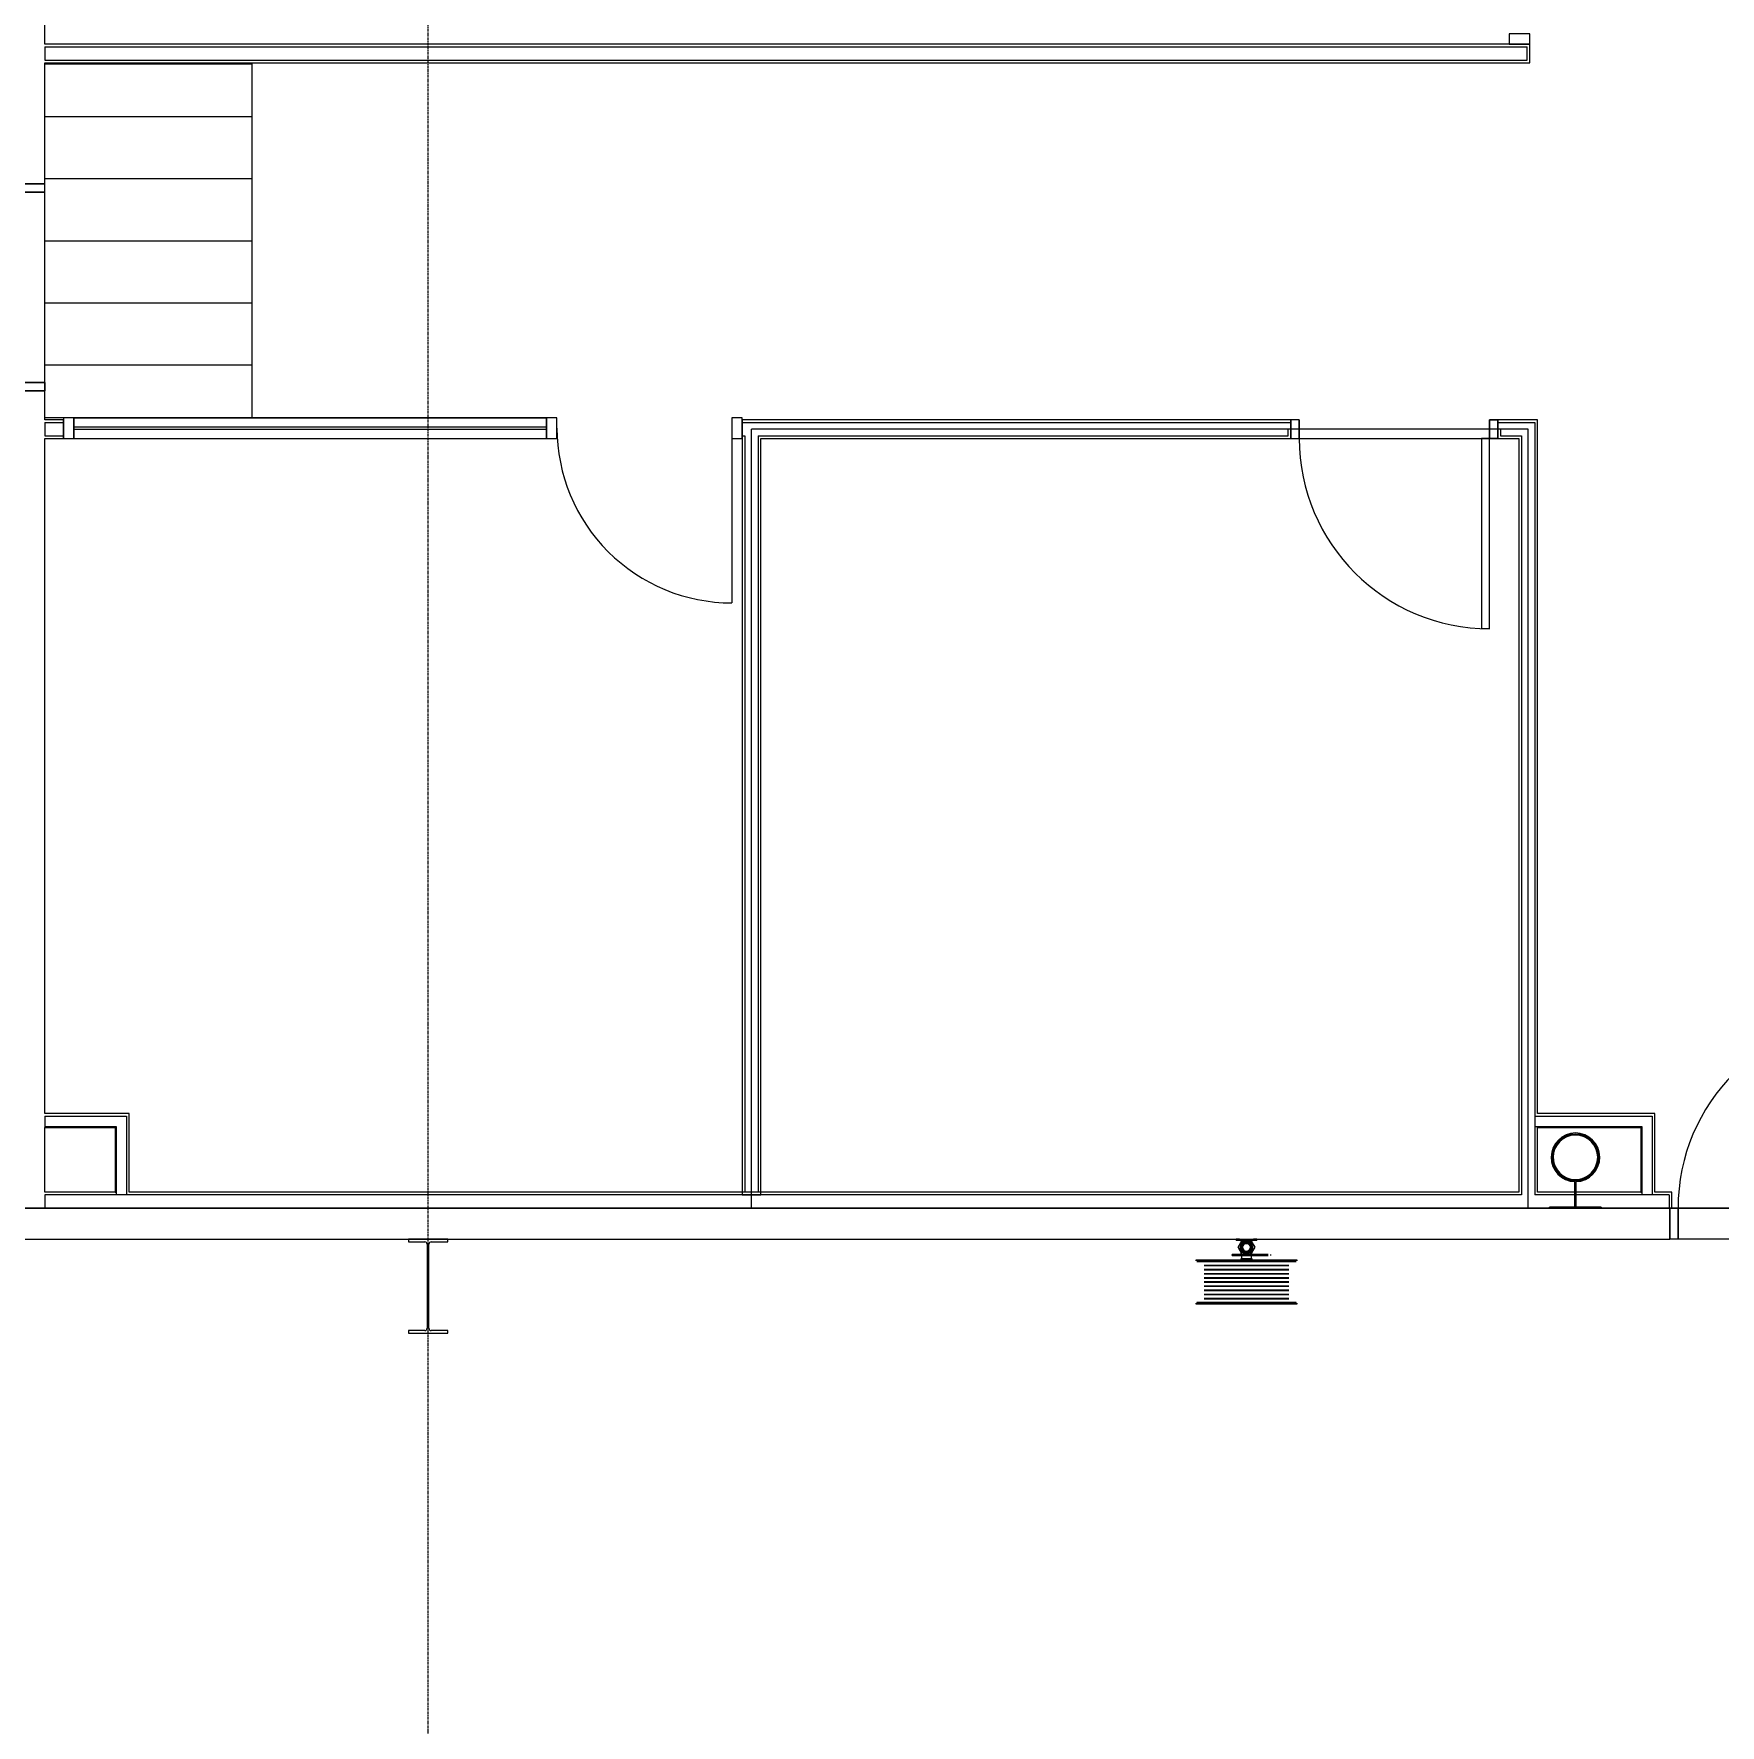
# Model space of a CAD drawing. Header units: millimetres. Extents: x -637480 to 299894, y -125373 to 39000.
# Drawn here: x 229697 to 237844, y -2498 to 5675 of the extents above; entities that cross this region are included whole.
import ezdxf

# ---------------------------------------------------------------- set-up
doc = ezdxf.new("R2010")
doc.units = ezdxf.units.MM
doc.linetypes.add('Xref building Toll$0$Grid Line', pattern=[22.225, 12.7, -3.175, 3.175, -3.175])
for name, color, linetype, lineweight in [('AM_BOR', 4, 'Continuous', 25), ('Xref building Toll$0$A-DOOR', 31, 'Continuous', 9), ('Xref building Toll$0$A-DOOR-HDLN', 31, 'Continuous', 9), ('Xref building Toll$0$A-FLOR', 192, 'Continuous', 25), ('Xref building Toll$0$A-FLOR-PATT', 8, 'Continuous', 18), ('Xref building Toll$0$A-GENM', 13, 'Continuous', 9), ('Xref building Toll$0$A-GLAZ-CURT', 52, 'Continuous', 9), ('Xref building Toll$0$A-GLAZ-CWMG', 51, 'Continuous', 9), ('Xref building Toll$0$A-WALL', 113, 'Continuous', 9), ('Xref building Toll$0$P-PIPE', 3, 'Continuous', 9), ('Xref building Toll$0$P-SANR-FIXT', 6, 'Continuous', 9), ('Xref building Toll$0$S-COLS', 52, 'Continuous', 9)]:
    doc.layers.add(name, color=color, linetype=linetype, lineweight=lineweight)
doc.layers.add('Xref building Toll$0$S-GRID', color=8, linetype='Continuous')

# ---------------------------------------------------------------- blocks, each defined once
blk = doc.blocks.new('Xref building Toll$0$Toll Grids')
at = {"layer": 'Xref building Toll$0$S-GRID', "linetype": 'Xref building Toll$0$Grid Line'}
for p, q in [((231601, -125373.3), (231601, 36031.5)), ((-9195.8, 0), (280997.7, 0))]:
    blk.add_line(p, q, dxfattribs=at)
blk = doc.blocks.new('Xref building Toll$0$_SBA 1SWING SPDoor 01a - 920W x 2700H OD-1991713-MASTER GROUND FLOOR')
at = {"layer": 'Xref building Toll$0$A-DOOR'}
for p, q in [((-500, -85), (-500, 85)), ((-460, 85), (-500, 85)), ((-500, 85), (-500, 85)), ((-460, 85), (-500, 85)), ((-500, 85), (-500, -85)), ((-460, 85), (-460, 85)), ((-460, 85), (-460, -85)), ((-460, -85), (-460, 85)), ((460, 85), (500, 85)), ((460, -85), (460, 85)), ((460, 85), (460, 85)), ((500, 85), (460, 85)), ((460, 85), (460, -85)), ((500, 85), (500, -85)), ((500, 85), (500, 85)), ((500, -85), (500, 85)), ((-500, -85), (-500, -85)), ((-500, -85), (-460, -85)), ((-500, -85), (-460, -85)), ((-460, -85), (-460, -85)), ((420, -85), (420, -1005)), ((460, -85), (420, -85)), ((460, -1005), (460, -85)), ((500, -85), (460, -85)), ((460, -85), (460, -85)), ((460, -85), (500, -85)), ((500, -85), (500, -85)), ((460, -1005), (420, -1005))]:
    blk.add_line(p, q, dxfattribs=at)
blk.add_arc((460, -85), 920, 180, 270, dxfattribs=at)
at = {"layer": 'Xref building Toll$0$A-DOOR-HDLN'}
blk.add_line((-460, -85), (460, -85), dxfattribs=at)
blk = doc.blocks.new('Xref building Toll$0$DOOR_CWall_SGlass 01 - DOOR_CWall_SGlass 01-2170821-MASTER GROUND FLOOR')
at = {"layer": 'Xref building Toll$0$A-DOOR'}
blk.add_line((-422.5, 0), (-422.5, 845), dxfattribs=at)
blk.add_arc((-422.5, 0), 845, 360, 90, dxfattribs=at)
blk = doc.blocks.new('Xref building Toll$0$System Panel - _SBA Glazing Office-2130179-MASTER GROUND FLOOR')
at = {"layer": 'Xref building Toll$0$A-GLAZ-CURT'}
for p, q in [((1142, 5), (-1142, 5)), ((-1142, 5), (-1142, -5)), ((-1142, 5), (-1142, 5)), ((1142, -5), (1142, 5)), ((1142, 5), (1142, 5)), ((-1142, -5), (1142, -5)), ((-1142, -5), (-1142, -5)), ((1142, -5), (1142, -5))]:
    blk.add_line(p, q, dxfattribs=at)
blk = doc.blocks.new('Xref building Toll$0$Rectangular Mullion - _SBA 50 x 100mm Office-2130177-MASTER GROUND FLOOR')
at = {"layer": 'Xref building Toll$0$A-GLAZ-CWMG'}
for p, q in [((237890, 143832.5), (237890, 143732.5)), ((237890, 143732.5), (237890, 143832.5)), ((237890, 143832.5), (237890, 143832.5)), ((240174, 143832.5), (237890, 143832.5)), ((237890, 143832.5), (240174, 143832.5)), ((240174, 143832.5), (240174, 143832.5)), ((240174, 143832.5), (240174, 143732.5)), ((240174, 143732.5), (240174, 143832.5)), ((237890, 143732.5), (237890, 143732.5)), ((237890, 143732.5), (240174, 143732.5)), ((237890, 143732.5), (240174, 143732.5)), ((240174, 143732.5), (240174, 143732.5))]:
    blk.add_line(p, q, dxfattribs=at)
blk = doc.blocks.new('Xref building Toll$0$Rectangular Mullion - _SBA 50 x 100mm Office-1195859-MASTER GROUND FLOOR')
at = {"layer": 'Xref building Toll$0$A-GLAZ-CWMG', "lineweight": 18}
for p, q in [((-50, 50), (0, 50)), ((-50, -50), (-50, 50)), ((0, 50), (0, -50)), ((0, -50), (-50, -50))]:
    blk.add_line(p, q, dxfattribs=at)
at = {"layer": 'Xref building Toll$0$A-GLAZ-CWMG'}
for p, q in [((-50, 50), (-50, 50)), ((0, 50), (0, 50)), ((-50, -50), (-50, -50)), ((0, -50), (0, -50))]:
    blk.add_line(p, q, dxfattribs=at)
blk = doc.blocks.new('Xref building Toll$0$Rectangular Mullion - _SBA 50 x 100mm Office-2170822-MASTER GROUND FLOOR')
at = {"layer": 'Xref building Toll$0$A-GLAZ-CWMG', "lineweight": 18}
for p, q in [((0, 50), (-50, 50)), ((-50, 50), (-50, -50)), ((0, -50), (0, 50)), ((-50, -50), (0, -50))]:
    blk.add_line(p, q, dxfattribs=at)
at = {"layer": 'Xref building Toll$0$A-GLAZ-CWMG'}
for p, q in [((-50, 50), (-50, 50)), ((0, 50), (0, 50)), ((-50, -50), (-50, -50)), ((0, -50), (0, -50))]:
    blk.add_line(p, q, dxfattribs=at)
blk = doc.blocks.new('Xref building Toll$0$Rectangular Mullion - _SBA 50 x 100mm Office-1195857-MASTER GROUND FLOOR')
at = {"layer": 'Xref building Toll$0$A-GLAZ-CWMG', "lineweight": 18}
for p, q in [((-25, 50), (25, 50)), ((-25, -50), (-25, 50)), ((25, 50), (25, -50)), ((25, -50), (-25, -50))]:
    blk.add_line(p, q, dxfattribs=at)
at = {"layer": 'Xref building Toll$0$A-GLAZ-CWMG'}
for p, q in [((-25, 50), (-25, 50)), ((25, 50), (25, 50)), ((-25, -50), (-25, -50)), ((25, -50), (25, -50))]:
    blk.add_line(p, q, dxfattribs=at)
blk = doc.blocks.new('Xref building Toll$0$_SBA 1SWING SPDoor 01a - 920W x 2040H WD-1991709-MASTER GROUND FLOOR')
at = {"layer": 'Xref building Toll$0$A-DOOR'}
for p, q in [((460, 995), (420, 995)), ((420, 75), (420, 995)), ((460, 995), (460, 75)), ((-500, 75), (-500, 75)), ((-500, 75), (-500, -75)), ((-500, 75), (-460, 75)), ((-500, 75), (-460, 75)), ((-500, -75), (-500, 75)), ((-460, -75), (-460, 75)), ((-460, 75), (-460, 75)), ((-460, 75), (-460, -75)), ((460, 75), (420, 75)), ((460, 75), (460, -75)), ((500, 75), (460, 75)), ((460, 75), (460, 75)), ((460, 75), (500, 75)), ((460, -75), (460, 75)), ((500, -75), (500, 75)), ((500, 75), (500, 75)), ((500, 75), (500, -75)), ((-460, -75), (-500, -75)), ((-500, -75), (-500, -75)), ((-460, -75), (-500, -75)), ((-460, -75), (-460, -75)), ((460, -75), (500, -75)), ((460, -75), (460, -75)), ((500, -75), (460, -75)), ((500, -75), (500, -75))]:
    blk.add_line(p, q, dxfattribs=at)
blk.add_arc((460, 75), 920, 90, 180, dxfattribs=at)
at = {"layer": 'Xref building Toll$0$A-DOOR-HDLN'}
blk.add_line((-460, 75), (460, 75), dxfattribs=at)
blk = doc.blocks.new('Xref building Toll$0$_SBA 1SWING SPDoor 01a - 920W x 2700H OD-1991721-MASTER GROUND FLOOR')
at = {"layer": 'Xref building Toll$0$A-DOOR'}
for p, q in [((-500, -45), (-500, 45)), ((-460, 45), (-500, 45)), ((-500, 45), (-500, 45)), ((-460, 45), (-500, 45)), ((-500, 45), (-500, -45)), ((-460, 45), (-460, 45)), ((-460, 45), (-460, -45)), ((-460, -45), (-460, 45)), ((460, 45), (500, 45)), ((460, -45), (460, 45)), ((460, 45), (460, 45)), ((500, 45), (460, 45)), ((460, 45), (460, -45)), ((500, 45), (500, -45)), ((500, 45), (500, 45)), ((500, -45), (500, 45)), ((-500, -45), (-500, -45)), ((-500, -45), (-460, -45)), ((-500, -45), (-460, -45)), ((-460, -45), (-460, -45)), ((420, -45), (420, -965)), ((460, -45), (420, -45)), ((460, -965), (460, -45)), ((500, -45), (460, -45)), ((460, -45), (460, -45)), ((460, -45), (500, -45)), ((500, -45), (500, -45)), ((460, -965), (420, -965))]:
    blk.add_line(p, q, dxfattribs=at)
blk.add_arc((460, -45), 920, 180, 270, dxfattribs=at)
at = {"layer": 'Xref building Toll$0$A-DOOR-HDLN'}
blk.add_line((-460, -45), (460, -45), dxfattribs=at)
blk = doc.blocks.new('Xref building Toll$0$UB-Universal Beam-Column - C1_5_460UB67-1338434-MASTER GROUND FLOOR')
at = {"layer": 'Xref building Toll$0$S-COLS', "lineweight": 18}
for p, q in [((95, 227), (-95, 227)), ((-95, 227), (-95, 214.3)), ((-95, 214.3), (-15.65, 214.3)), ((-4.25, 202.9), (-4.25, -202.9)), ((4.25, -202.9), (4.25, 202.9)), ((15.65, 214.3), (95, 214.3)), ((95, 214.3), (95, 227)), ((-15.65, -214.3), (-95, -214.3)), ((-95, -214.3), (-95, -227)), ((-95, -227), (95, -227)), ((95, -214.3), (15.65, -214.3)), ((95, -227), (95, -214.3))]:
    blk.add_line(p, q, dxfattribs=at)
at = {"layer": 'Xref building Toll$0$S-COLS'}
for p, q in [((-95, 227), (-95, 227)), ((-95, 214.3), (-95, 214.3)), ((95, 227), (95, 227)), ((95, 214.3), (95, 214.3)), ((-95, -214.3), (-95, -214.3)), ((-95, -227), (-95, -227)), ((95, -214.3), (95, -214.3)), ((95, -227), (95, -227))]:
    blk.add_line(p, q, dxfattribs=at)
at = {"layer": 'Xref building Toll$0$S-COLS', "lineweight": 18}
for centre, start, end in [((-15.65, 202.9), 0, 90), ((15.65, 202.9), 90, 180), ((-15.65, -202.9), 270, 0), ((15.65, -202.9), 180, 270)]:
    blk.add_arc(centre, 11.4, start, end, dxfattribs=at)
blk = doc.blocks.new('Xref building Toll$0$DWP_Downpipe - 225mm-1378646-MASTER GROUND FLOOR')
at = {"layer": 'Xref building Toll$0$P-PIPE'}
for radius, start, end in [(112.5, 0, 180), (112.5, 0, 180), (107.5, 0, 180), (107.5, 360, 180), (112.5, 180, 360), (112.5, 180, 0), (107.5, 180, 360), (107.5, 180, 360)]:
    blk.add_arc((-33.5, -236), radius, start, end, dxfattribs=at)
blk = doc.blocks.new('Xref building Toll$0$DPS_Downpipe Clamp - D225-1272585-MASTER GROUND FLOOR')
at = {"layer": 'Xref building Toll$0$A-GENM'}
for p, q in [((-2.5, -117.5), (-2.5, -241)), ((-2.5, -241), (-2.5, -117.5)), ((-2.5, -117.5), (-2.5, -117.5)), ((2.5, -241), (2.5, -117.5)), ((2.5, -117.5), (2.5, -241)), ((2.5, -117.5), (2.5, -117.5)), ((-2.5, -241), (-125, -241)), ((-125, -241), (-125, -246)), ((-125, -246), (-125, -241)), ((-125, -241), (-2.5, -241)), ((-125, -241), (-125, -241)), ((-2.5, -241), (-2.5, -241)), ((125, -241), (2.5, -241)), ((2.5, -241), (125, -241)), ((2.5, -241), (2.5, -241)), ((125, -246), (125, -241)), ((125, -241), (125, -246)), ((125, -241), (125, -241)), ((-125, -246), (125, -246)), ((125, -246), (-125, -246)), ((-125, -246), (-125, -246)), ((125, -246), (125, -246))]:
    blk.add_line(p, q, dxfattribs=at)
for radius, start, end in [(117.5, 271.21915, 268.78085), (117.5, 271.21915, 268.78085), (112.5, 0, 180), (112.5, 360, 180), (112.5, 180, 360), (112.5, 180, 360)]:
    blk.add_arc((0, 0), radius, start, end, dxfattribs=at)
blk = doc.blocks.new('Xref building Toll$0$FHR_1 - FHR 2-1826892-MASTER GROUND FLOOR')
at = {"layer": 'Xref building Toll$0$P-SANR-FIXT'}
for p, q in [((-120, 386.6), (-120, 384.1)), ((-115, 384.1), (-115, 381.1)), ((-115, 384.1), (365, 384.1)), ((365, 384.1), (-115, 384.1)), ((-115, 384.1), (-115, 381.1)), ((-115, 381.1), (365, 381.1)), ((365, 381.1), (-115, 381.1)), ((-80, 386.6), (-80, 384.1)), ((45.3, 386.6), (-79.5, 386.6)), ((-79.5, 386.6), (-79.5, 386.6)), ((-79.5, 386.6), (45.2, 386.6)), ((-79.5, 384.1), (-79.5, 386.6)), ((-79.5, 384.1), (-79.5, 386.6)), ((45.3, 384.1), (-79.5, 384.1)), ((-79.5, 384.1), (-79.5, 384.1)), ((-79.5, 384.1), (45.2, 384.1)), ((26.2, 386.6), (1.1, 386.6)), ((1.1, 386.6), (55.9, 386.6)), ((56.5, 386.6), (1.1, 386.6)), ((1.1, 386.6), (26.2, 386.6)), ((1.1, 384.1), (1.1, 386.6)), ((1.1, 384.1), (1.1, 386.6)), ((26.2, 384.1), (1.1, 384.1)), ((1.1, 384.1), (55.9, 384.1)), ((56.5, 384.1), (1.1, 384.1)), ((1.1, 384.1), (26.2, 384.1)), ((106.8, 386.6), (26.2, 386.6)), ((26.2, 386.6), (106.8, 386.6)), ((26.2, 384.1), (26.2, 386.6)), ((26.2, 384.1), (26.2, 386.6)), ((106.8, 384.1), (26.2, 384.1)), ((26.2, 384.1), (106.8, 384.1)), ((45.2, 386.6), (56.5, 386.6)), ((45.2, 384.1), (45.2, 386.6)), ((45.2, 384.1), (56.5, 384.1)), ((55.9, 386.6), (45.3, 386.6)), ((55.9, 384.1), (45.3, 384.1)), ((55.9, 384.1), (55.9, 386.6)), ((57.9, 384.1), (57.9, 386.6)), ((58, 384.1), (58, 386.6)), ((143.2, 386.6), (106.8, 386.6)), ((106.8, 386.6), (143.2, 386.6)), ((143.2, 384.1), (106.8, 384.1)), ((106.8, 384.1), (143.2, 384.1)), ((125, 386.6), (125, 386.6)), ((125, 386.6), (125, 386.6)), ((125, 386.6), (125, 386.6)), ((125, 386.6), (125, 386.6)), ((125, 384.1), (125, 384.1)), ((125, 384.1), (125, 384.1)), ((125, 384.1), (125, 384.1)), ((125, 384.1), (125, 384.1)), ((125, 381.1), (125, 381.1)), ((125, 381.1), (125, 381.1)), ((223.8, 386.6), (143.2, 386.6)), ((143.2, 386.6), (223.8, 386.6)), ((223.8, 384.1), (143.2, 384.1)), ((143.2, 384.1), (223.8, 384.1)), ((191.7, 386.6), (191.7, 384.1)), ((191.8, 386.6), (191.8, 384.1)), ((204, 386.6), (193.5, 386.6)), ((193.5, 386.6), (248.9, 386.6)), ((193.5, 384.1), (193.5, 386.6)), ((204, 384.1), (193.5, 384.1)), ((193.5, 384.1), (248.9, 384.1)), ((248.9, 386.6), (193.8, 386.6)), ((193.8, 386.6), (204.2, 386.6)), ((193.8, 384.1), (193.8, 386.6)), ((248.9, 384.1), (193.8, 384.1)), ((193.8, 384.1), (204.2, 384.1)), ((329.5, 386.6), (204, 386.6)), ((329.5, 384.1), (204, 384.1)), ((204.2, 386.6), (329.5, 386.6)), ((204.2, 384.1), (329.5, 384.1)), ((248.9, 386.6), (223.8, 386.6)), ((223.8, 386.6), (248.9, 386.6)), ((223.8, 384.1), (223.8, 386.6)), ((223.8, 384.1), (223.8, 386.6)), ((248.9, 384.1), (223.8, 384.1)), ((223.8, 384.1), (248.9, 384.1)), ((248.9, 386.6), (248.9, 384.1)), ((248.9, 384.1), (248.9, 386.6)), ((329.5, 386.6), (329.5, 386.6)), ((329.5, 384.1), (329.5, 386.6)), ((329.5, 384.1), (329.5, 386.6)), ((329.5, 384.1), (329.5, 384.1)), ((330, 384.1), (330, 386.6)), ((365, 381.1), (365, 384.1)), ((365, 381.1), (365, 384.1)), ((370, 384.1), (370, 386.6)), ((-120, 179.3), (-120, 176.8)), ((98, 179.3), (98, 169.3)), ((98, 179.3), (152, 179.3)), ((152, 179.3), (98, 179.3)), ((98, 169.3), (152, 169.3)), ((152, 169.3), (98, 169.3)), ((125, 169.3), (101, 169.3)), ((101, 169.3), (125, 169.3)), ((125, 179.3), (125, 179.3)), ((125, 179.3), (125, 179.3)), ((125, 176.8), (125, 176.8)), ((125, 176.8), (125, 176.8)), ((125, 169.3), (149, 169.3)), ((149, 169.3), (125, 169.3)), ((152, 169.3), (152, 179.3)), ((370, 176.8), (370, 179.3)), ((7.5, 153), (7.5, 149)), ((20, 153), (193.9, 153)), ((125, 153), (20, 153)), ((20, 153), (20, 153)), ((20, 149), (20, 149)), ((20, 149), (125, 149)), ((193.9, 149), (20, 149)), ((104.8, 149), (84.6, 114)), ((84.6, 114), (104.8, 149)), ((84.6, 114), (104.8, 79)), ((104.8, 79), (84.6, 114)), ((84.6, 114), (84.6, 114)), ((107.8, 92.8), (97.5, 82.5)), ((97.5, 82.5), (107.8, 92.8)), ((107.8, 92.8), (97.5, 82.5)), ((97.5, 82.5), (107.8, 92.8)), ((97.5, 82.5), (97.5, 82.5)), ((97.5, 82.5), (97.5, 82.5)), ((150, 149), (100, 149)), ((100, 149), (100, 149)), ((100, 149), (150, 149)), ((100, 114), (100, 149)), ((100, 130.6), (100, 149)), ((100, 130.6), (100, 114)), ((100, 114), (106, 114)), ((100, 114), (100, 114)), ((100, 114), (106, 114)), ((101, 78.9), (111.3, 89.2)), ((111.3, 89.2), (101, 78.9)), ((101, 78.9), (111.3, 89.2)), ((111.3, 89.2), (101, 78.9)), ((145.2, 149), (104.8, 149)), ((104.8, 149), (145.2, 149)), ((104.8, 149), (104.8, 149)), ((106, 114), (106, 114)), ((106.9, 153), (106.9, 153)), ((107.8, 92.8), (107.8, 92.8)), ((107.8, 92.8), (107.8, 92.8)), ((111.3, 89.2), (111.3, 89.2)), ((111.3, 89.2), (111.3, 89.2)), ((125, 95), (113.1, 95)), ((113.1, 95), (125, 95)), ((113.1, 95), (113.1, 95)), ((125, 95), (113.1, 95)), ((113.1, 95), (125, 95)), ((113.1, 95), (113.1, 95)), ((113.2, 90), (125, 90)), ((125, 90), (113.2, 90)), ((113.2, 90), (113.2, 90)), ((113.2, 90), (125, 90)), ((125, 90), (113.2, 90)), ((113.2, 90), (113.2, 90)), ((175.9, 153), (125, 153)), ((125, 149), (125, 153)), ((125, 149), (175.9, 149)), ((136.9, 95), (125, 95)), ((125, 95), (136.9, 95)), ((136.9, 95), (125, 95)), ((125, 95), (136.9, 95)), ((125, 90), (136.8, 90)), ((136.8, 90), (125, 90)), ((125, 90), (136.8, 90)), ((136.8, 90), (125, 90)), ((136.8, 90), (136.8, 90)), ((136.8, 90), (136.8, 90)), ((136.9, 153), (172.6, 153)), ((179.9, 153), (136.9, 153)), ((136.9, 153), (136.9, 149)), ((136.9, 149), (179.9, 149)), ((172.6, 149), (136.9, 149)), ((136.9, 95), (136.9, 95)), ((136.9, 95), (136.9, 95)), ((138.7, 89.2), (149, 78.9)), ((149, 78.9), (138.7, 89.2)), ((138.7, 89.2), (138.7, 89.2)), ((138.7, 89.2), (149, 78.9)), ((149, 78.9), (138.7, 89.2)), ((138.7, 89.2), (138.7, 89.2)), ((152.5, 82.5), (142.2, 92.8)), ((142.2, 92.8), (152.5, 82.5)), ((142.2, 92.8), (142.2, 92.8)), ((152.5, 82.5), (142.2, 92.8)), ((142.2, 92.8), (152.5, 82.5)), ((142.2, 92.8), (142.2, 92.8)), ((144, 114), (150, 114)), ((144, 114), (144, 114)), ((144, 114), (150, 114)), ((165.4, 114), (145.2, 149)), ((145.2, 149), (165.4, 114)), ((145.2, 149), (145.2, 149)), ((145.2, 79), (165.4, 114)), ((165.4, 114), (145.2, 79)), ((150, 149), (150, 149)), ((150, 149), (150, 114)), ((150, 130.6), (150, 149)), ((150, 114), (150, 130.6)), ((150, 114), (150, 114)), ((152.5, 82.5), (152.5, 82.5)), ((152.5, 82.5), (152.5, 82.5)), ((165.4, 114), (165.4, 114)), ((172.6, 153), (179.9, 153)), ((172.6, 149), (172.6, 153)), ((179.9, 149), (172.6, 149)), ((193.9, 153), (175.9, 153)), ((175.9, 149), (175.9, 153)), ((175.9, 149), (193.9, 149)), ((179.9, 149), (179.9, 153)), ((193.9, 149), (193.9, 153)), ((195, 149), (195, 153)), ((91.5, 80), (75, 80)), ((75, 80), (75, 75)), ((75, 75), (75, 80)), ((75, 80), (91.5, 80)), ((75, 80), (75, 80)), ((91.5, 80), (75, 80)), ((75, 80), (75, 75)), ((75, 75), (75, 80)), ((75, 80), (91.5, 80)), ((75, 80), (75, 80)), ((75, 75), (91.5, 75)), ((91.5, 75), (75, 75)), ((75, 75), (75, 75)), ((75, 75), (91.5, 75)), ((91.5, 75), (75, 75)), ((75, 75), (75, 75)), ((91.5, 80), (91.5, 80)), ((91.5, 80), (91.5, 80)), ((91.5, 75), (91.5, 75)), ((91.5, 75), (91.5, 75)), ((101, 78.9), (101, 78.9)), ((101, 78.9), (101, 78.9)), ((104.8, 79), (145.2, 79)), ((145.2, 79), (104.8, 79)), ((104.8, 79), (104.8, 79)), ((145.2, 79), (145.2, 79)), ((149, 78.9), (149, 78.9)), ((149, 78.9), (149, 78.9)), ((175, 80), (158.5, 80)), ((158.5, 80), (175, 80)), ((158.5, 80), (158.5, 80)), ((175, 80), (158.5, 80)), ((158.5, 80), (175, 80)), ((158.5, 80), (158.5, 80)), ((158.5, 75), (175, 75)), ((175, 75), (158.5, 75)), ((158.5, 75), (158.5, 75)), ((158.5, 75), (175, 75)), ((175, 75), (158.5, 75)), ((158.5, 75), (158.5, 75)), ((175, 75), (175, 80)), ((175, 80), (175, 75)), ((175, 80), (175, 80)), ((175, 75), (175, 80)), ((175, 80), (175, 75)), ((175, 80), (175, 80)), ((175, 75), (175, 75)), ((175, 75), (175, 75))]:
    blk.add_line(p, q, dxfattribs=at)
at = {"layer": 'Xref building Toll$0$P-SANR-FIXT', "flags": 128}
for points in [[(-119.3, 386.7), (-82.2, 386.7), (17.9, 386.7), (125, 386.7)], [(125, 386.7), (-4.5, 386.7), (-94.6, 386.7), (-119.3, 386.7)], [(-115, 381.1), (-77.9, 381.1), (21.9, 381.1), (125, 381.1)], [(125, 381.1), (-3.2, 381.1), (-91.7, 381.1), (-115, 381.1)], [(-79.5, 381.3), (-42.6, 381.3), (54.9, 381.3), (177.7, 381.3), (281.4, 381.3), (328.7, 381.3), (329.5, 381.3)], [(329.5, 381.3), (292.6, 381.3), (195.1, 381.3), (72.3, 381.3), (-31.4, 381.3), (-78.7, 381.3), (-79.5, 381.3)], [(329.5, 362.3), (292.6, 362.3), (195.1, 362.3), (72.3, 362.3), (-31.4, 362.3), (-78.7, 362.3), (-79.5, 362.3)], [(-79.5, 362.3), (-42.6, 362.3), (54.9, 362.3), (177.7, 362.3), (281.4, 362.3), (328.7, 362.3), (329.5, 362.3)], [(-79.5, 361.3), (-42.6, 361.3), (54.9, 361.3), (177.7, 361.3), (281.4, 361.3), (328.7, 361.3), (329.5, 361.3)], [(329.5, 361.3), (292.6, 361.3), (195.1, 361.3), (72.3, 361.3), (-31.4, 361.3), (-78.7, 361.3), (-79.5, 361.3)], [(329.5, 342.3), (292.6, 342.3), (195.1, 342.3), (72.3, 342.3), (-31.4, 342.3), (-78.7, 342.3), (-79.5, 342.3)], [(-79.5, 342.3), (-42.6, 342.3), (54.9, 342.3), (177.7, 342.3), (281.4, 342.3), (328.7, 342.3), (329.5, 342.3)], [(-79.5, 341.3), (-42.6, 341.3), (54.9, 341.3), (177.7, 341.3), (281.4, 341.3), (328.7, 341.3), (329.5, 341.3)], [(329.5, 341.3), (292.6, 341.3), (195.1, 341.3), (72.3, 341.3), (-31.4, 341.3), (-78.7, 341.3), (-79.5, 341.3)], [(369.3, 386.7), (332.2, 386.7), (232.1, 386.7), (125, 386.7)], [(125, 386.7), (254.5, 386.7), (344.6, 386.7), (369.3, 386.7)], [(365, 381.1), (327.9, 381.1), (228.1, 381.1), (125, 381.1)], [(125, 381.1), (253.2, 381.1), (341.7, 381.1), (365, 381.1)], [(329.5, 322.3), (292.6, 322.3), (195.1, 322.3), (72.3, 322.3), (-31.4, 322.3), (-78.7, 322.3), (-79.5, 322.3)], [(-79.5, 322.3), (-42.6, 322.3), (54.9, 322.3), (177.7, 322.3), (281.4, 322.3), (328.7, 322.3), (329.5, 322.3)], [(-79.5, 321.3), (-42.6, 321.3), (54.9, 321.3), (177.7, 321.3), (281.4, 321.3), (328.7, 321.3), (329.5, 321.3)], [(329.5, 321.3), (292.6, 321.3), (195.1, 321.3), (72.3, 321.3), (-31.4, 321.3), (-78.7, 321.3), (-79.5, 321.3)], [(329.5, 302.3), (292.6, 302.3), (195.1, 302.3), (72.3, 302.3), (-31.4, 302.3), (-78.7, 302.3), (-79.5, 302.3)], [(-79.5, 302.3), (-42.6, 302.3), (54.9, 302.3), (177.7, 302.3), (281.4, 302.3), (328.7, 302.3), (329.5, 302.3)], [(-79.5, 301.3), (-42.6, 301.3), (54.9, 301.3), (177.7, 301.3), (281.4, 301.3), (328.7, 301.3), (329.5, 301.3)], [(329.5, 301.3), (292.6, 301.3), (195.1, 301.3), (72.3, 301.3), (-31.4, 301.3), (-78.7, 301.3), (-79.5, 301.3)], [(329.5, 282.3), (292.6, 282.3), (195.1, 282.3), (72.3, 282.3), (-31.4, 282.3), (-78.7, 282.3), (-79.5, 282.3)], [(-79.5, 282.3), (-42.6, 282.3), (54.9, 282.3), (177.7, 282.3), (281.4, 282.3), (328.7, 282.3), (329.5, 282.3)], [(-79.5, 281.3), (-42.6, 281.3), (54.9, 281.3), (177.7, 281.3), (281.4, 281.3), (328.7, 281.3), (329.5, 281.3)], [(329.5, 281.3), (292.6, 281.3), (195.1, 281.3), (72.3, 281.3), (-31.4, 281.3), (-78.7, 281.3), (-79.5, 281.3)], [(329.5, 262.3), (292.6, 262.3), (195.1, 262.3), (72.3, 262.3), (-31.4, 262.3), (-78.7, 262.3), (-79.5, 262.3)], [(-79.5, 262.3), (-42.6, 262.3), (54.9, 262.3), (177.7, 262.3), (281.4, 262.3), (328.7, 262.3), (329.5, 262.3)], [(-79.5, 261.3), (-42.6, 261.3), (54.9, 261.3), (177.7, 261.3), (281.4, 261.3), (328.7, 261.3), (329.5, 261.3)], [(329.5, 261.3), (292.6, 261.3), (195.1, 261.3), (72.3, 261.3), (-31.4, 261.3), (-78.7, 261.3), (-79.5, 261.3)], [(-119.3, 176.7), (-82.2, 176.7), (17.9, 176.7), (125, 176.7)], [(125, 176.7), (-4.5, 176.7), (-94.6, 176.7), (-119.3, 176.7)], [(-115, 182.3), (-77.9, 182.3), (21.9, 182.3), (125, 182.3)], [(125, 182.3), (-3.2, 182.3), (-91.7, 182.3), (-115, 182.3)], [(329.5, 242.3), (292.6, 242.3), (195.1, 242.3), (72.3, 242.3), (-31.4, 242.3), (-78.7, 242.3), (-79.5, 242.3)], [(-79.5, 242.3), (-42.6, 242.3), (54.9, 242.3), (177.7, 242.3), (281.4, 242.3), (328.7, 242.3), (329.5, 242.3)], [(-79.5, 241.3), (-42.6, 241.3), (54.9, 241.3), (177.7, 241.3), (281.4, 241.3), (328.7, 241.3), (329.5, 241.3)], [(329.5, 241.3), (292.6, 241.3), (195.1, 241.3), (72.3, 241.3), (-31.4, 241.3), (-78.7, 241.3), (-79.5, 241.3)], [(329.5, 222.3), (292.6, 222.3), (195.1, 222.3), (72.3, 222.3), (-31.4, 222.3), (-78.7, 222.3), (-79.5, 222.3)], [(-79.5, 222.3), (-42.6, 222.3), (54.9, 222.3), (177.7, 222.3), (281.4, 222.3), (328.7, 222.3), (329.5, 222.3)], [(-79.5, 221.3), (-42.6, 221.3), (54.9, 221.3), (177.7, 221.3), (281.4, 221.3), (328.7, 221.3), (329.5, 221.3)], [(329.5, 221.3), (292.6, 221.3), (195.1, 221.3), (72.3, 221.3), (-31.4, 221.3), (-78.7, 221.3), (-79.5, 221.3)], [(329.5, 202.3), (292.6, 202.3), (195.1, 202.3), (72.3, 202.3), (-31.4, 202.3), (-78.7, 202.3), (-79.5, 202.3)], [(-79.5, 202.3), (-42.6, 202.3), (54.9, 202.3), (177.7, 202.3), (281.4, 202.3), (328.7, 202.3), (329.5, 202.3)], [(-79.5, 201.3), (-42.6, 201.3), (54.9, 201.3), (177.7, 201.3), (281.4, 201.3), (328.7, 201.3), (329.5, 201.3)], [(329.5, 201.3), (292.6, 201.3), (195.1, 201.3), (72.3, 201.3), (-31.4, 201.3), (-78.7, 201.3), (-79.5, 201.3)], [(329.5, 182.3), (292.6, 182.3), (195.1, 182.3), (72.3, 182.3), (-31.4, 182.3), (-78.7, 182.3), (-79.5, 182.3)], [(-79.5, 182.3), (-42.6, 182.3), (54.9, 182.3), (177.7, 182.3), (281.4, 182.3), (328.7, 182.3), (329.5, 182.3)], [(101, 169.3), (101, 122.8), (101, 114)], [(365, 182.3), (327.9, 182.3), (228.1, 182.3), (125, 182.3)], [(125, 182.3), (253.2, 182.3), (341.7, 182.3), (365, 182.3)], [(369.3, 176.7), (332.2, 176.7), (232.1, 176.7), (125, 176.7)], [(125, 176.7), (254.5, 176.7), (344.6, 176.7), (369.3, 176.7)], [(149, 114), (149, 139.4), (149, 169.3)]]:
    blk.add_lwpolyline(points, dxfattribs=at)
at = {"layer": 'Xref building Toll$0$P-SANR-FIXT'}
for centre, radius, start, end in [((91.3, 88.8), 8.84, 270.81894, 314.18106), ((91.3, 88.8), 8.84, 270.81894, 314.18106), ((91.3, 88.8), 8.84, 270.81894, 314.18106), ((91.3, 88.8), 8.84, 270.81894, 314.18106), ((125, 114), 30, 0, 180), ((125, 114), 30, 146.44269, 180), ((125, 114), 30, 180, 360), ((125, 114), 30, 180, 360), ((125, 114), 27, 0, 180), ((125, 114), 27, 360, 180), ((125, 114), 27, 180, 360), ((125, 114), 27, 180, 360), ((125, 114), 30, 33.55731, 146.44269), ((125, 114), 24, 90, 180), ((125, 114), 24, 180, 270), ((125, 114), 19, 0, 180), ((125, 114), 19, 0, 180), ((125, 114), 19, 0, 180), ((125, 114), 19, 0, 180), ((125, 114), 19, 180, 360), ((125, 114), 19, 180, 360), ((125, 114), 19, 180, 360), ((125, 114), 19, 180, 360), ((113.3, 87), 7.99, 91.6296, 133.3704), ((113.3, 87), 7.99, 91.6296, 133.3704), ((113.3, 87), 7.99, 91.6296, 133.3704), ((113.3, 87), 7.99, 91.6296, 133.3704), ((113.3, 87), 2.99, 92.66399, 132.33601), ((113.3, 87), 2.99, 92.66399, 132.33601), ((113.3, 87), 2.99, 92.66399, 132.33601), ((113.3, 87), 2.99, 92.66399, 132.33601), ((125, 114), 24, 360, 90), ((125, 114), 24, 270, 360), ((136.7, 87), 2.99, 47.66399, 87.33601), ((136.7, 87), 2.99, 47.66399, 87.33601), ((136.7, 87), 2.99, 47.66399, 87.33601), ((136.7, 87), 2.99, 47.66399, 87.33601), ((136.7, 87), 7.99, 46.6296, 88.3704), ((136.7, 87), 7.99, 46.6296, 88.3704), ((136.7, 87), 7.99, 46.6296, 88.3704), ((136.7, 87), 7.99, 46.6296, 88.3704), ((125, 114), 30, 0, 33.55731), ((158.7, 88.8), 8.84, 225.81894, 269.18106), ((158.7, 88.8), 8.84, 225.81894, 269.18106), ((158.7, 88.8), 8.84, 225.81894, 269.18106), ((158.7, 88.8), 8.84, 225.81894, 269.18106), ((91.3, 88.8), 13.8, 270.65452, 314.34548), ((91.3, 88.8), 13.8, 270.65452, 314.34548), ((91.3, 88.8), 13.8, 270.65452, 314.34548), ((91.3, 88.8), 13.8, 270.65452, 314.34548), ((158.7, 88.8), 13.8, 225.65452, 269.34548), ((158.7, 88.8), 13.8, 225.65452, 269.34548), ((158.7, 88.8), 13.8, 225.65452, 269.34548), ((158.7, 88.8), 13.8, 225.65452, 269.34548)]:
    blk.add_arc(centre, radius, start, end, dxfattribs=at)
blk = doc.blocks.new('Xref building Toll')
at = {"layer": 'Xref building Toll$0$A-FLOR-PATT', "lineweight": 9}
h = blk.add_hatch(dxfattribs=at)
h.set_pattern_fill('FP_297', color=256, style=0, pattern_type=2)
h.set_pattern_definition([(0, (230164.04, 4674.98), (0, 300), [])])
h.paths.add_polyline_path([(229749, 3820), (229749, 3990), (229749, 4910), (229749, 5530), (230749, 5530), (230749, 3820)], flags=0)
at = {"layer": 'Xref building Toll$0$A-FLOR'}
for p, q in [((229749, 5530), (230749, 5530)), ((229749, 3820), (229749, 5530)), ((230749, 5530), (230749, 3820)), ((230749, 3820), (229749, 3820)), ((236915.5, 3765), (233164, 3765)), ((233164, 0), (233164, 3765)), ((236915.5, 0), (236915.5, 3765)), ((119436, 0), (270000, 0)), ((233164, 0), (229579, 0)), ((243565, 0), (233164, 0))]:
    blk.add_line(p, q, dxfattribs=at)
at = {"layer": 'Xref building Toll$0$A-WALL', "lineweight": 18}
for p, q in [((229749, 5625), (229749, 6400)), ((236924, 5625), (229749, 5625)), ((236924, 5535), (236924, 5625)), ((229749, 5530), (229749, 5535)), ((229749, 5535), (236924, 5535)), ((229579, 4950), (229749, 4950)), ((229749, 3950), (229579, 3950)), ((229749, 3810), (229749, 3820)), ((229840.1, 3810), (229749, 3810)), ((229840.1, 3720), (229840.1, 3810)), ((233119, 3810), (233119, 64)), ((235770, 3810), (233119, 3810)), ((235770, 3720), (235770, 3810)), ((236960.5, 3810), (236770, 3810)), ((236770, 3810), (236770, 3720)), ((236960.5, 458), (236960.5, 3810)), ((229749, 458), (229749, 3720)), ((229749, 3720), (229840.1, 3720)), ((233209, 64), (233209, 3720)), ((233209, 3720), (235770, 3720)), ((236770, 3720), (236870.5, 3720)), ((236870.5, 3720), (236870.5, 77)), ((230157, 458), (229749, 458)), ((230157, 77), (230157, 458)), ((237528, 458), (236960.5, 458)), ((237528, 77), (237528, 458)), ((229749, 77), (229749, 390)), ((229749, 390), (230089, 390)), ((230089, 390), (230089, 77)), ((236960.5, 77), (236960.5, 390)), ((236960.5, 390), (237460, 390)), ((237460, 390), (237460, 77)), ((230089, 77), (229749, 77)), ((236870.5, 77), (230157, 77)), ((233119, 64), (233209, 64)), ((237460, 77), (236960.5, 77)), ((237610, 77), (237528, 77)), ((237610, 0), (237610, 77)), ((237597, 0), (237610, 0)), ((237600, -150), (237600, 0)), ((229179, -150), (237600, -150))]:
    blk.add_line(p, q, dxfattribs=at)
at = {"layer": 'Xref building Toll$0$A-WALL'}
for p, q in [((229749, 5612), (236911, 5612)), ((229749, 5612), (229749, 5548)), ((236911, 5548), (236911, 5612)), ((229749, 5548), (236911, 5548)), ((229749, 3797), (229749, 3733)), ((229749, 3797), (229840.1, 3797)), ((233119, 3797), (235770, 3797)), ((235757, 3733), (235757, 3765)), ((236770, 3797), (236947.5, 3797)), ((236783, 3765), (236783, 3733)), ((236947.5, 3797), (236947.5, 64)), ((229749, 3733), (229840.1, 3733)), ((233119, 3733), (233132, 3733)), ((233132, 3733), (233132, 77)), ((233196, 3733), (233196, 77)), ((233196, 3733), (235757, 3733)), ((236783, 3733), (236883.5, 3733)), ((236883.5, 3733), (236883.5, 64)), ((229749, 445), (230144, 445)), ((229749, 445), (229749, 390)), ((230144, 445), (230144, 64)), ((236947.5, 445), (237515, 445)), ((237515, 445), (237515, 64)), ((229749, 395), (230094, 395)), ((230094, 395), (230094, 64)), ((236947.5, 395), (237465, 395)), ((236960.5, 395), (236960.5, 390)), ((237465, 395), (237465, 64)), ((236883.5, 64), (229749, 64)), ((229749, 64), (229749, 0)), ((230089, 77), (230094, 77)), ((237597, 64), (236947.5, 64)), ((237460, 77), (237465, 77)), ((237597, 64), (237597, 0)), ((238600, -150), (237600, -150))]:
    blk.add_line(p, q, dxfattribs=at)
blk.add_blockref('Xref building Toll$0$Toll Grids', (0, 0))
at = {"layer": 'Xref building Toll$0$A-DOOR'}
for name, p, rotation in [('Xref building Toll$0$_SBA 1SWING SPDoor 01a - 920W x 2700H OD-1991713-MASTER GROUND FLOOR', (229664, 4450), 270), ('Xref building Toll$0$DOOR_CWall_SGlass 01 - DOOR_CWall_SGlass 01-2170821-MASTER GROUND FLOOR', (232646.5, 3770), 180)]:
    blk.add_blockref(name, p, dxfattribs=dict(at, rotation=rotation))
for name, p in [('Xref building Toll$0$_SBA 1SWING SPDoor 01a - 920W x 2700H OD-1991721-MASTER GROUND FLOOR', (236270, 3765)), ('Xref building Toll$0$_SBA 1SWING SPDoor 01a - 920W x 2040H WD-1991709-MASTER GROUND FLOOR', (238100, -75))]:
    blk.add_blockref(name, p, dxfattribs=at)
at = {"layer": 'Xref building Toll$0$A-GENM'}
blk.add_blockref('Xref building Toll$0$DPS_Downpipe Clamp - D225-1272585-MASTER GROUND FLOOR', (237144.5, 246), dxfattribs=at)
at = {"layer": 'Xref building Toll$0$A-GLAZ-CURT', "rotation": 180}
blk.add_blockref('Xref building Toll$0$System Panel - _SBA Glazing Office-2130179-MASTER GROUND FLOOR', (231032, 3770), dxfattribs=at)
at = {"layer": 'Xref building Toll$0$A-GLAZ-CWMG', "rotation": 270}
blk.add_blockref('Xref building Toll$0$Rectangular Mullion - _SBA 50 x 100mm Office-2170822-MASTER GROUND FLOOR', (236874, 5625), dxfattribs=at)
at = {"layer": 'Xref building Toll$0$A-GLAZ-CWMG', "extrusion": (0, 0, -1)}
for name, p in [('Xref building Toll$0$Rectangular Mullion - _SBA 50 x 100mm Office-1195859-MASTER GROUND FLOOR', (-229840.1, 3770)), ('Xref building Toll$0$Rectangular Mullion - _SBA 50 x 100mm Office-1195857-MASTER GROUND FLOOR', (-232199, 3770))]:
    blk.add_blockref(name, p, dxfattribs=at)
at = {"layer": 'Xref building Toll$0$A-GLAZ-CWMG'}
for name, p in [('Xref building Toll$0$Rectangular Mullion - _SBA 50 x 100mm Office-2130177-MASTER GROUND FLOOR', (-8000, -140012.5)), ('Xref building Toll$0$Rectangular Mullion - _SBA 50 x 100mm Office-2170822-MASTER GROUND FLOOR', (233119, 3770))]:
    blk.add_blockref(name, p, dxfattribs=at)
at = {"layer": 'Xref building Toll$0$P-PIPE', "rotation": 180}
blk.add_blockref('Xref building Toll$0$DWP_Downpipe - 225mm-1378646-MASTER GROUND FLOOR', (237111, 10), dxfattribs=at)
at = {"layer": 'Xref building Toll$0$P-SANR-FIXT', "rotation": 180}
blk.add_blockref('Xref building Toll$0$FHR_1 - FHR 2-1826892-MASTER GROUND FLOOR', (235680, -75), dxfattribs=at)
at = {"layer": 'Xref building Toll$0$S-COLS'}
blk.add_blockref('Xref building Toll$0$UB-Universal Beam-Column - C1_5_460UB67-1338434-MASTER GROUND FLOOR', (231601, -377), dxfattribs=at)

msp = doc.modelspace()

# ---------------------------------------------------------------- block references
at = {"layer": 'AM_BOR'}
msp.add_blockref('Xref building Toll', (0, 0), dxfattribs=at)

doc.saveas('drawing.dxf')
